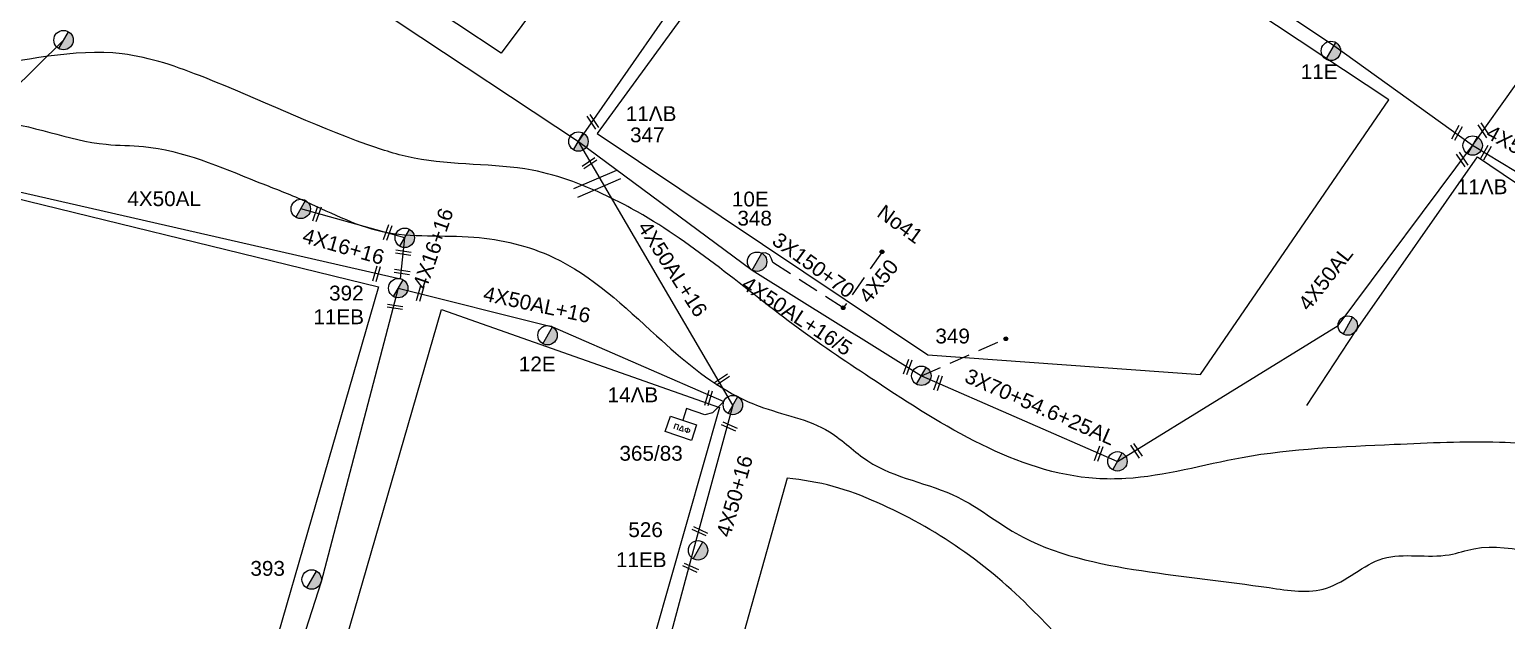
# Model space of a CAD drawing. Header units: millimetres. Extents: x 7453 to 9570, y 777 to 1872.
# Drawn here: x 8317.1 to 8496.5, y 1666.2 to 1738 of the extents above; entities that cross this region are included whole.
import ezdxf

# ---------------------------------------------------------------- set-up
doc = ezdxf.new("R2010")
doc.units = ezdxf.units.MM
doc.linetypes.add('DASHED', pattern=[19.05, 12.7, -6.35])
for name, color, linetype in [('Pillar Δημοτικού Φωτισμού', 7, 'Continuous'), ('Άγνωστα', 7, 'Continuous'), ('Γυμνά εναέρια ΧΤ (3Φ)   4x50AL', 7, 'Continuous'), ('Γυμνά εναέρια ΧΤ και ΦΟΠ (3Φ)   4x16+16AL', 7, 'Continuous'), ('Γυμνά εναέρια ΧΤ και ΦΟΠ (3Φ)   4x50+16AL', 7, 'Continuous'), ('Επιγραφές - Σχήματα', 7, 'Continuous'), ('Καλώδια ΧΤ   3x150+70AL', 7, 'DASHED'), ('Μηχανική τομή', 7, 'Continuous'), ('Στύλος ΦΜ', 7, 'Continuous'), ('Στύλος ΦΜ @ 1', 7, 'Continuous'), ('Συνδέσεις', 7, 'Continuous'), ('Συνεστραμμένα ΧΤ   3x70+54.6+25 AL', 7, 'SYN_LINE'), ('Τομή', 7, 'Continuous'), ('Υπόβαθρο ΔΕΗ', 7, 'Continuous'), ('Υπόγεια καλώδια Παροχών ΧΤ   4x50AL', 7, 'DASHED')]:
    doc.layers.add(name, color=color, linetype=linetype)
doc.styles.get("Standard").update_dxf_attribs({"font": 'ARIAL.TTF'})
doc.linetypes.add('SYN_LINE', pattern='A,0.5,-0.0001,["/\\/\\/\\/",Standard,S=0.1,R=0,X=0,Y=-0.05],-0.25', length=0.7501)

# ---------------------------------------------------------------- blocks, each defined once
blk = doc.blocks.new('ΥΠΑΡΧΩΝ ΤΣΙΜΕΝΤΕΝΙΟΣ ΣΤΥΛΟΣ')
at = {"layer": 'Στύλος ΦΜ'}
blk.add_hatch(color=7, dxfattribs=at).paths.add_polyline_path([(-1.29, -2.28, 0.574793), (2.62, 0, 0.268822), (1.3, 2.27)])
at = {"layer": 'Στύλος ΦΜ', "color": 7}
blk.add_line((-1.29, -2.28), (1.3, 2.27), dxfattribs=at)
blk.add_circle((0, 0), 2.62, dxfattribs=at)
at = {"layer": 'Στύλος ΦΜ', "flags": 4}
for tag, p in [('ΑΡΙΘΜΟΣ', (-4.68, 8.05)), ('ΤΥΠΟΣ', (-4.91, 3.03))]:
    blk.add_attdef(tag, p, '', height=4, dxfattribs=at)
blk = doc.blocks.new('ΤΟΜΗ')
at = {"layer": 'Τομή', "ltscale": 40}
for p, q in [((-5.68, 0), (5.68, 0)), ((5.68, -2.33), (-5.68, -2.33))]:
    blk.add_line(p, q, dxfattribs=at)
blk = doc.blocks.new('ΜΗΧΑΝΙΚΗ ΤΟΜΗ')
at = {"layer": 'Μηχανική τομή', "ltscale": 40}
for p, q in [((-1.89, 0.78), (1.89, 0.78)), ((1.89, 0), (-1.89, 0))]:
    blk.add_line(p, q, dxfattribs=at)
blk = doc.blocks.new('_ΣΥΝΔΕΣΗ')
at = {"layer": 'Συνδέσεις', "linetype": 'SYN_LINE', "ltscale": 40}
blk.add_hatch(color=256, dxfattribs=at).paths.add_polyline_path([(0.5, -0.01, 1), (-0.5, -0.01, 1)])
at = {"layer": 'Συνδέσεις'}
blk.add_circle((0, -0.01), 0.5, dxfattribs=at)
blk = doc.blocks.new('PILLAR ΔΗΜΟΤΙΚΟΥ ΦΩΤΙΣΜΟΥ')
at = {"layer": 'Pillar Δημοτικού Φωτισμού', "ltscale": 40}
for p, q in [((-3.64, 2), (3.07, 2)), ((-3.64, -2), (-3.64, 2)), ((3.07, 2), (3.07, -2)), ((3.07, -2), (-3.64, -2))]:
    blk.add_line(p, q, dxfattribs=at)
at = {"layer": 'Pillar Δημοτικού Φωτισμού', "insert": (-2.13, 0.69), "char_height": 1.3575, "width": 109.961, "attachment_point": 1}
blk.add_mtext('{\\fArial|b1|i0|c161|p34;ΠΔΦ}', dxfattribs=at)

msp = doc.modelspace()

# ---------------------------------------------------------------- linework, layer by layer
at = {"layer": 'Άγνωστα', "color": 133}
msp.add_lwpolyline([(8338.92, 1754.92), (8339.24, 1754.65), (8361.84, 1738.88), (8383.75, 1724.39)], dxfattribs=at)
at = {"layer": 'Άγνωστα', "color": 173}
msp.add_lwpolyline([(8305.01, 1720.76), (8321.2, 1736.71)], dxfattribs=at)
at = {"layer": 'Άγνωστα', "color": 2}
msp.add_lwpolyline([(8361.87, 1706.59), (8352.48, 1670.9), (8344.91, 1647.39), (8338.45, 1627.25), (8332.49, 1605.99), (8327.33, 1586.75), (8317.91, 1557.72), (8319.56, 1549.01), (8322.9, 1535.3)], dxfattribs=at)
at = {"layer": 'Άγνωστα', "color": 133, "linetype": 'DASHED', "ltscale": 0.2}
msp.add_lwpolyline([(8425.41, 1695.94), (8435.66, 1700.44)], dxfattribs=at)
at = {"layer": 'Άγνωστα', "ltscale": 20}
msp.add_lwpolyline([(8401.42, 1692.83), (8400.05, 1691.43), (8399.11, 1691.19), (8396.88, 1691.96), (8396.43, 1690.55), (8396.43, 1690.55)], dxfattribs=at)
at = {"layer": 'Γυμνά εναέρια ΧΤ (3Φ)   4x50AL', "color": 133, "ltscale": 0.15}
msp.add_lwpolyline([(8449.16, 1685.58), (8449.23, 1685.55), (8476.03, 1702.04), (8492.38, 1723.91)], dxfattribs=at)
at = {"layer": 'Γυμνά εναέρια ΧΤ (3Φ)   4x50AL', "color": 173, "ltscale": 0.15}
msp.add_lwpolyline([(8305.01, 1720.77), (8362.13, 1707.74)], dxfattribs=at)
at = {"layer": 'Γυμνά εναέρια ΧΤ και ΦΟΠ (3Φ)   4x16+16AL', "color": 2}
msp.add_lwpolyline([(8362.13, 1707.74), (8362.65, 1712.7), (8350.03, 1716.21)], dxfattribs=at)
at = {"layer": 'Γυμνά εναέρια ΧΤ και ΦΟΠ (3Φ)   4x50+16AL', "color": 27}
for points in [[(8492.38, 1723.91), (8497.68, 1731.38), (8518.16, 1764.26), (8541.12, 1794.13)], [(8501.07, 1718.65), (8492.38, 1723.91), (8475.52, 1736.03), (8455.33, 1749.56), (8436.91, 1761.05), (8418.76, 1773.39)]]:
    msp.add_lwpolyline(points, dxfattribs=at)
at = {"layer": 'Γυμνά εναέρια ΧΤ και ΦΟΠ (3Φ)   4x50+16AL', "color": 133}
for points in [[(8383.75, 1724.39), (8400, 1747.78), (8418.76, 1773.39)], [(8383.75, 1724.39), (8404.86, 1708.78), (8425.41, 1695.94)]]:
    msp.add_lwpolyline(points, dxfattribs=at)
at = {"layer": 'Γυμνά εναέρια ΧΤ και ΦΟΠ (3Φ)   4x50+16AL', "color": 5}
for points in [[(8402.52, 1692.38), (8383.75, 1724.4)], [(8402.52, 1692.38), (8398.01, 1675.89), (8389.09, 1642.75), (8379.85, 1615.78)]]:
    msp.add_lwpolyline(points, dxfattribs=at)
at = {"layer": 'Γυμνά εναέρια ΧΤ και ΦΟΠ (3Φ)   4x50+16AL', "color": 2}
msp.add_lwpolyline([(8361.87, 1706.59), (8380.58, 1701.89), (8401.42, 1692.83)], dxfattribs=at)
at = {"layer": 'Καλώδια ΧΤ   3x150+70AL', "color": 133, "ltscale": 0.2}
msp.add_lwpolyline([(8415.92, 1704.2), (8407.37, 1709.69), (8407.21, 1710.14), (8406.95, 1710.62), (8406.48, 1710.87), (8406.03, 1710.83)], dxfattribs=at)
at = {"layer": 'Συνεστραμμένα ΧΤ   3x70+54.6+25 AL', "color": 133, "ltscale": 20}
msp.add_lwpolyline([(8425.41, 1695.94), (8449.16, 1685.58)], dxfattribs=at)
at = {"layer": 'Υπόβαθρο ΔΕΗ'}
for points in [[(8340.61, 1822.23), (8355.71, 1812.32), (8406.99, 1778.86), (8374.36, 1735.14), (8309.71, 1777.93), (8340.61, 1822.23)], [(8426.19, 1698.49), (8459.33, 1696.1), (8482.19, 1729.46), (8419.36, 1771.09), (8386.04, 1725.37), (8426.19, 1698.49)], [(8472.24, 1692.33), (8478.19, 1701.4), (8492.96, 1722.52), (8511.42, 1710.08), (8516.96, 1718.94)], [(8305.77, 1719.87), (8359.48, 1706.73), (8338.59, 1634.58), (8300.6, 1645.61), (8305.77, 1719.87)], [(8367.11, 1704), (8400.9, 1692.11), (8381.03, 1622.45), (8346.52, 1632.68), (8367.11, 1704)]]:
    msp.add_lwpolyline(points, dxfattribs=at)
msp.add_lwpolyline([(8409.09, 1683.5), (8372.66, 1553.58, 0.050573), (8395.89, 1552.29, 0.075383), (8420.47, 1560, 0.073386), (8437.36, 1572.42, 0.091332), (8451.19, 1591.66, 0.081766), (8458.35, 1610.2, 0.114006), (8458.73, 1630.68, 0.103312), (8450.91, 1651.86, 0.074717), (8438.9, 1667.48, 0.097859), (8420.02, 1680.55, 0.087072), (8409.09, 1683.5, -2.171243)], format="xyb", dxfattribs=at)
for points in [[(8574.14, 1687.53), (8567.26, 1686.38), (8551.34, 1686.91), (8537.69, 1685.84), (8506.49, 1687.05), (8495.64, 1687.85), (8482.83, 1687.58), (8464.38, 1685.99), (8450.23, 1683.46), (8446.64, 1683.46), (8432.72, 1687.58), (8419.78, 1695.32), (8410.46, 1701.71), (8390.92, 1715.85), (8387.8, 1717.49), (8378.14, 1720.91), (8363.79, 1722.37), (8358.06, 1724.04), (8338.35, 1732.16), (8328.32, 1735.05), (8310.28, 1733.39), (8297.82, 1732.86), (8290.83, 1732.86)], [(8288.94, 1723.02), (8296.09, 1725.39), (8305.02, 1726.65), (8312.67, 1726.92), (8326.39, 1724.06), (8330.92, 1723.79), (8344.73, 1719.52), (8350.02, 1717.39), (8359.9, 1713.47), (8371.05, 1712.79), (8380.71, 1710.33), (8393.25, 1700.78), (8403.1, 1693.41), (8405.7, 1692.26), (8414.25, 1689.13), (8418.91, 1685.6), (8429.83, 1681.21), (8436.89, 1676.81), (8452.16, 1672.28), (8467.68, 1670.21), (8474.62, 1670.15), (8481.48, 1673.74), (8489.54, 1674.21), (8492.53, 1674.94), (8507.49, 1673.61), (8513.08, 1674.94), (8529.6, 1674.94), (8540.52, 1674.41), (8552.81, 1674.81), (8560.53, 1673.87), (8571.46, 1670.7)]]:
    msp.add_spline(points, degree=3, dxfattribs=at)
at = {"layer": 'Υπόγεια καλώδια Παροχών ΧΤ   4x50AL', "color": 133, "ltscale": 0.2}
msp.add_lwpolyline([(8420.63, 1711.01), (8415.92, 1704.2)], dxfattribs=at)

# ---------------------------------------------------------------- block references
at = {"layer": 'Pillar Δημοτικού Φωτισμού', "xscale": 0.4999999999999902, "yscale": 0.4999999999999902, "zscale": 0.4999999999999902, "rotation": 341.5758097750968}
msp.add_blockref('PILLAR ΔΗΜΟΤΙΚΟΥ ΦΩΤΙΣΜΟΥ', (8396.33, 1689.53), dxfattribs=at)
at = {"layer": 'Μηχανική τομή'}
for p, xscale, yscale, zscale, rotation in [((8385.32, 1726.68), 0.4999999999998855, 0.4999999999998855, 0.4999999999998855, 303.9918845492143), ((8490.64, 1725.35), 0.4999999999998741, 0.4999999999998741, 0.4999999999998741, 60.89551144333935), ((8493.59, 1725.65), 0.4999999999998855, 0.4999999999998855, 0.4999999999998855, 303.9918845492143), ((8385.19, 1721.59), 0.4999999999998855, 0.4999999999998855, 0.4999999999998855, 33.99188454921435), ((8490.96, 1722.09), 0.4999999999998855, 0.4999999999998855, 0.4999999999998855, 303.9918845492143), ((8494.15, 1722.95), 0.4999999999998989, 0.4999999999998989, 0.4999999999998989, 60.89551144334094), ((8351.8, 1715.65), 0.4999999999998926, 0.4999999999998926, 0.4999999999998926, 250.8792650102114), ((8360.39, 1713.41), 0.4999999999998926, 0.4999999999998926, 0.4999999999998926, 250.8792650102114), ((8362.51, 1711.1), 0.4999999999998937, 0.4999999999998937, 0.4999999999998937, 171.2934853299746), ((8359.03, 1708.39), 0.4999999999998913, 0.4999999999998913, 0.4999999999998913, 253.9364432830412), ((8362.36, 1708.74), 0.4999999999999218, 0.4999999999999218, 0.4999999999999218, 171.2934853299751), ((8364.33, 1705.99), 0.4999999999999459, 0.4999999999999459, 0.4999999999999459, 253.9364432830429), ((8361.5, 1704.52), 0.4999999999999218, 0.4999999999999218, 0.4999999999999218, 171.2934853299751), ((8423.56, 1697.06), 0.4999999999998926, 0.4999999999998926, 0.4999999999998926, 250.8792650102114), ((8401.3, 1695.32), 0.4999999999998855, 0.4999999999998855, 0.4999999999998855, 33.99188454921435), ((8427.25, 1695.13), 0.4999999999998926, 0.4999999999998926, 0.4999999999998926, 250.8792650102114), ((8399.37, 1693.29), 0.4999999999998913, 0.4999999999998913, 0.4999999999998913, 253.9364432830412), ((8402, 1689.61), 0.4999999999998722, 0.4999999999998722, 0.4999999999998722, 335.2276138661743), ((8446.76, 1686.55), 0.4999999999998577, 0.4999999999998577, 0.4999999999998577, 250.8792650102229), ((8451.37, 1686.73), 0.4999999999998855, 0.4999999999998855, 0.4999999999998855, 303.9918845492143), ((8398.41, 1676.88), 0.4999999999998947, 0.4999999999998947, 0.4999999999998947, 335.2276138661755), ((8397.3, 1672.45), 0.4999999999998947, 0.4999999999998947, 0.4999999999998947, 335.2276138661755)]:
    msp.add_blockref('ΜΗΧΑΝΙΚΗ ΤΟΜΗ', p, dxfattribs=dict(at, xscale=xscale, yscale=yscale, zscale=zscale, rotation=rotation))
at = {"layer": 'Στύλος ΦΜ @ 1', "ltscale": 40, "xscale": 0.4499999999998181, "yscale": 0.4499999999998181, "zscale": 0.4499999999998181}
for p in [(8321.2, 1736.72), (8350.02, 1716.21), (8362.65, 1712.7), (8477.21, 1702.04), (8449.23, 1685.55)]:
    msp.add_blockref('ΥΠΑΡΧΩΝ ΤΣΙΜΕΝΤΕΝΙΟΣ ΣΤΥΛΟΣ', p, dxfattribs=at)
at = {"layer": 'Στύλος ΦΜ @ 1', "ltscale": 40}
ref = msp.add_blockref('ΥΠΑΡΧΩΝ ΤΣΙΜΕΝΤΕΝΙΟΣ ΣΤΥΛΟΣ', (8475.16, 1735.41), dxfattribs=dict(at, xscale=0.4499999999998181, yscale=0.4499999999998181, zscale=0.4499999999998181))
ref.add_attrib('ΤΥΠΟΣ', '11Ε', (8471.5, 1731.99), dxfattribs={"layer": 'Στύλος ΦΜ', "height": 1.8, "flags": 4})
ref = msp.add_blockref('ΥΠΑΡΧΩΝ ΤΣΙΜΕΝΤΕΝΙΟΣ ΣΤΥΛΟΣ', (8383.75, 1724.4), dxfattribs=dict(at, xscale=0.4499999999998181, yscale=0.4499999999998181, zscale=0.4499999999998181))
ref.add_attrib('ΤΥΠΟΣ', '11ΛΒ', (8389.5, 1726.89), dxfattribs={"layer": 'Στύλος ΦΜ', "height": 1.8, "flags": 4})
ref.add_attrib('ΑΡΙΘΜΟΣ', '347', (8390.02, 1724.31), dxfattribs={"layer": 'Στύλος ΦΜ', "height": 1.8, "flags": 4})
ref = msp.add_blockref('ΥΠΑΡΧΩΝ ΤΣΙΜΕΝΤΕΝΙΟΣ ΣΤΥΛΟΣ', (8492.38, 1723.91), dxfattribs=dict(at, xscale=0.4499999999998181, yscale=0.4499999999998181, zscale=0.4499999999998181))
ref.add_attrib('ΤΥΠΟΣ', '11ΛΒ', (8490.45, 1718), dxfattribs={"layer": 'Στύλος ΦΜ', "height": 1.8, "flags": 4})
ref = msp.add_blockref('ΥΠΑΡΧΩΝ ΤΣΙΜΕΝΤΕΝΙΟΣ ΣΤΥΛΟΣ', (8405.45, 1709.8), dxfattribs=dict(at, xscale=0.4499999999998181, yscale=0.4499999999998181, zscale=0.4499999999998181))
ref.add_attrib('ΤΥΠΟΣ', '10Ε', (8402.39, 1716.51), dxfattribs={"layer": 'Στύλος ΦΜ', "height": 1.8, "flags": 4})
ref.add_attrib('ΑΡΙΘΜΟΣ', '348', (8403.06, 1714.19), dxfattribs={"layer": 'Στύλος ΦΜ', "height": 1.8, "flags": 4})
ref = msp.add_blockref('ΥΠΑΡΧΩΝ ΤΣΙΜΕΝΤΕΝΙΟΣ ΣΤΥΛΟΣ', (8361.86, 1706.59), dxfattribs=dict(at, xscale=0.4499999999998181, yscale=0.4499999999998181, zscale=0.4499999999998181))
ref.add_attrib('ΤΥΠΟΣ', '11ΕΒ', (8351.55, 1702.21), dxfattribs={"layer": 'Στύλος ΦΜ', "height": 1.8, "flags": 4})
ref.add_attrib('ΑΡΙΘΜΟΣ', '392', (8353.46, 1705.09), dxfattribs={"layer": 'Στύλος ΦΜ', "height": 1.8, "flags": 4})
ref = msp.add_blockref('ΥΠΑΡΧΩΝ ΤΣΙΜΕΝΤΕΝΙΟΣ ΣΤΥΛΟΣ', (8380, 1700.87), dxfattribs=dict(at, xscale=0.4499999999998181, yscale=0.4499999999998181, zscale=0.4499999999998181))
ref.add_attrib('ΤΥΠΟΣ', '12Ε', (8376.51, 1696.48), dxfattribs={"layer": 'Στύλος ΦΜ', "height": 1.8, "flags": 4})
ref = msp.add_blockref('ΥΠΑΡΧΩΝ ΤΣΙΜΕΝΤΕΝΙΟΣ ΣΤΥΛΟΣ', (8425.41, 1695.94), dxfattribs=dict(at, xscale=0.4499999999998181, yscale=0.4499999999998181, zscale=0.4499999999998181))
ref.add_attrib('ΑΡΙΘΜΟΣ', '349', (8427.11, 1699.87), dxfattribs={"layer": 'Στύλος ΦΜ', "height": 1.8, "flags": 4})
ref = msp.add_blockref('ΥΠΑΡΧΩΝ ΤΣΙΜΕΝΤΕΝΙΟΣ ΣΤΥΛΟΣ', (8402.51, 1692.39), dxfattribs=dict(at, xscale=0.4499999999998181, yscale=0.4499999999998181, zscale=0.4499999999998181))
ref.add_attrib('ΤΥΠΟΣ', '14ΛΒ', (8387.29, 1692.73), dxfattribs={"layer": 'Στύλος ΦΜ', "height": 1.8, "flags": 4})
ref = msp.add_blockref('ΥΠΑΡΧΩΝ ΤΣΙΜΕΝΤΕΝΙΟΣ ΣΤΥΛΟΣ', (8398.28, 1674.74), dxfattribs=dict(at, xscale=0.4499999999998181, yscale=0.4499999999998181, zscale=0.4499999999998181))
ref.add_attrib('ΤΥΠΟΣ', '11ΕΒ', (8388.31, 1672.7), dxfattribs={"layer": 'Στύλος ΦΜ', "height": 1.8, "flags": 4})
ref.add_attrib('ΑΡΙΘΜΟΣ', '526', (8389.81, 1676.35), dxfattribs={"layer": 'Στύλος ΦΜ', "height": 1.8, "flags": 4})
ref = msp.add_blockref('ΥΠΑΡΧΩΝ ΤΣΙΜΕΝΤΕΝΙΟΣ ΣΤΥΛΟΣ', (8351.34, 1671.2), dxfattribs=dict(at, xscale=0.4499999999998181, yscale=0.4499999999998181, zscale=0.4499999999998181))
ref.add_attrib('ΑΡΙΘΜΟΣ', '393', (8343.9, 1671.65), dxfattribs={"layer": 'Στύλος ΦΜ', "height": 1.8, "flags": 4})
at = {"layer": 'Συνδέσεις', "xscale": 0.4499999999998181, "yscale": 0.4499999999998181, "zscale": 0.4499999999998181}
for p in [(8420.63, 1711.01), (8415.92, 1704.21), (8435.67, 1700.44)]:
    msp.add_blockref('_ΣΥΝΔΕΣΗ', p, dxfattribs=at)
at = {"layer": 'Τομή', "xscale": 0.4999999999999965, "yscale": 0.4999999999999965, "zscale": 0.4999999999999965, "rotation": 203.2563442004869}
msp.add_blockref('ΤΟΜΗ', (8386.26, 1718.74), dxfattribs=at)

# ---------------------------------------------------------------- texts
at = {"layer": 'Γυμνά εναέρια ΧΤ (3Φ)   4x50AL', "insert": (8328.95, 1718.35), "char_height": 1.8, "width": 16.2172, "attachment_point": 1}
msp.add_mtext('4X50AL', dxfattribs=at)
at = {"layer": 'Γυμνά εναέρια ΧΤ (3Φ)   4x50AL', "insert": (8471.04, 1704.81), "char_height": 1.8, "width": 11.8763, "attachment_point": 1, "rotation": 51.9954}
msp.add_mtext('4X50AL', dxfattribs=at)
at = {"layer": 'Γυμνά εναέρια ΧΤ και ΦΟΠ (3Φ)   4x16+16AL', "char_height": 1.8, "width": 16.2172, "attachment_point": 1}
for insert, rotation in [((8363.57, 1706.92), 70.8053), ((8350.59, 1713.91), 344.0642)]:
    msp.add_mtext('4X16+16', dxfattribs=dict(at, insert=insert, rotation=rotation))
at = {"layer": 'Γυμνά εναέρια ΧΤ και ΦΟΠ (3Φ)   4x50+16AL', "char_height": 1.8, "attachment_point": 1}
for s, insert, width, rotation in [('4X50+16', (8494.72, 1726.51), 11.8763, 330.9519), ('4X50AL+16', (8392.38, 1714.97), 16.2172, 302.8368), ('4X50AL+16', (8372.45, 1706.85), 16.2172, 347.9712), ('4X50AL+16/5', (8404.39, 1708.16), 16.2172, 326.8579), ('4X50+16', (8400.45, 1676.71), 36.4294, 74.0216)]:
    msp.add_mtext(s, dxfattribs=dict(at, insert=insert, width=width, rotation=rotation))
at = {"layer": 'Επιγραφές - Σχήματα', "insert": (8420.93, 1716.86), "char_height": 1.8, "width": 11.8763, "attachment_point": 1, "rotation": 323.9752}
msp.add_mtext('No41', dxfattribs=at)
at = {"layer": 'Επιγραφές - Σχήματα', "insert": (8388.73, 1687.43), "char_height": 1.8, "width": 34.9045, "attachment_point": 1}
msp.add_mtext('365/83', dxfattribs=at)
at = {"layer": 'Καλώδια ΧΤ   3x150+70AL', "insert": (8408.18, 1713.5), "char_height": 1.8, "width": 11.8763, "attachment_point": 1, "rotation": 323.9752}
msp.add_mtext('3X150+70', dxfattribs=at)
at = {"layer": 'Συνεστραμμένα ΧΤ   3x70+54.6+25 AL', "insert": (8431.24, 1696.9), "char_height": 1.8, "width": 16.2172, "attachment_point": 1, "rotation": 336.4873}
msp.add_mtext('3X70+54.6+25AL', dxfattribs=at)
at = {"layer": 'Υπόγεια καλώδια Παροχών ΧΤ   4x50AL', "insert": (8417.65, 1705.74), "char_height": 1.8, "width": 11.8763, "attachment_point": 1, "rotation": 50.7206}
msp.add_mtext('4X50', dxfattribs=at)

doc.saveas('drawing.dxf')
